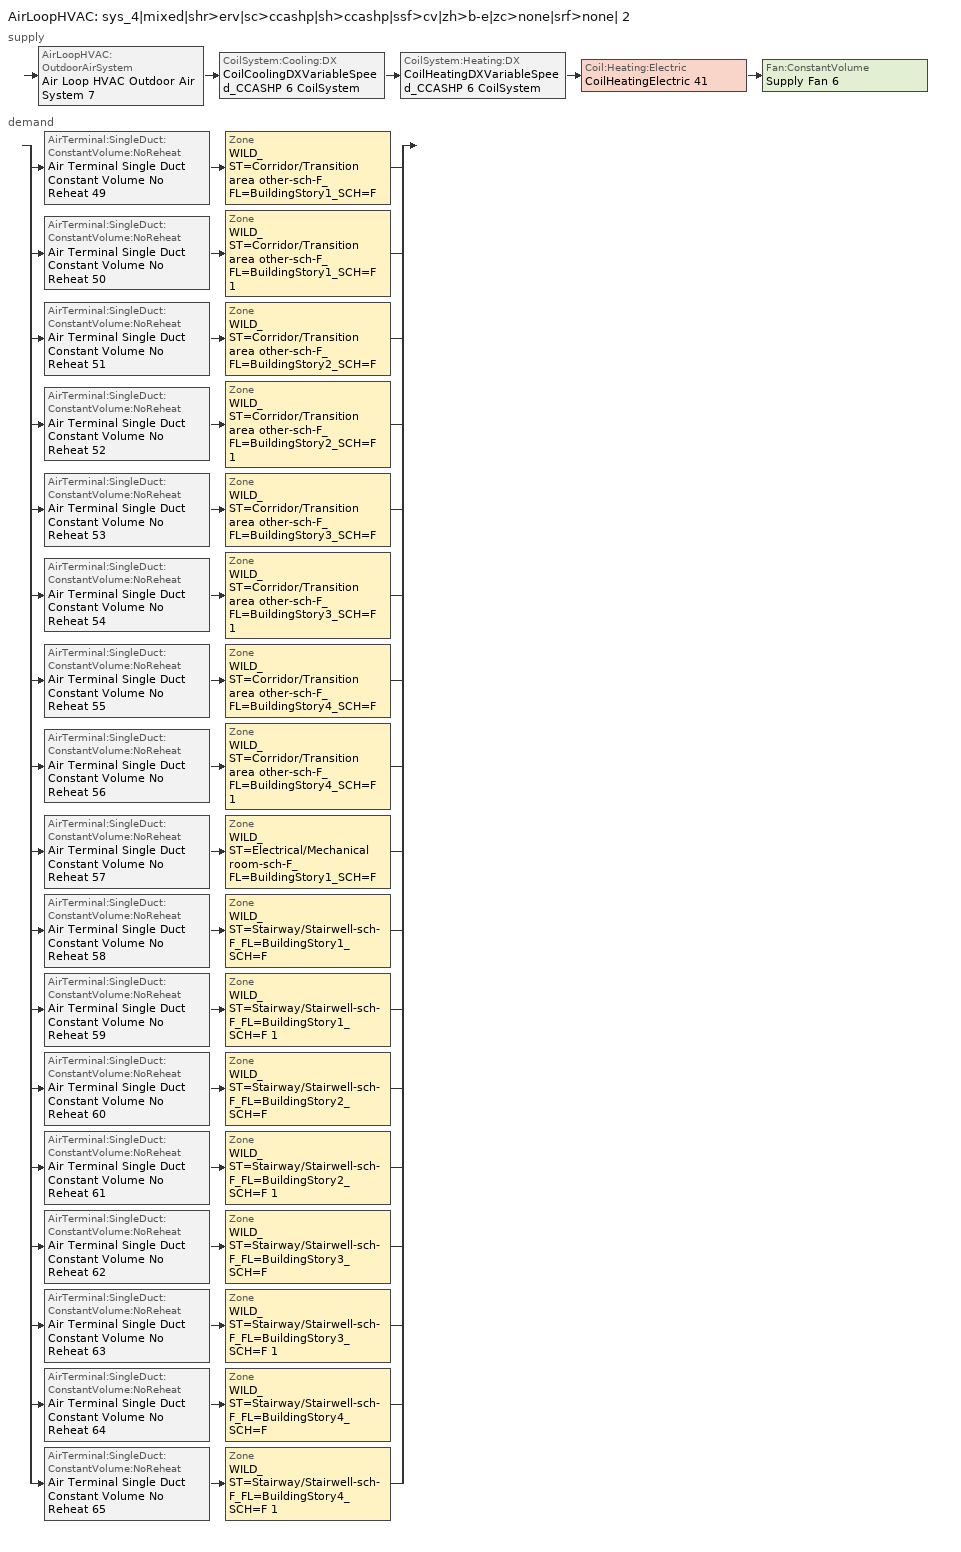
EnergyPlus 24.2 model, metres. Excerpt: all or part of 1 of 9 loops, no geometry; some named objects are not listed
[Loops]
AirLoopHVAC 'sys_4|mixed|shr>erv|sc>ccashp|sh>ccashp|ssf>cv|zh>b-e|zc>none|srf>none| 2'
 supply: AirLoopHVAC:OutdoorAirSystem 'Air Loop HVAC Outdoor Air System 7' > CoilSystem:Cooling:DX 'CoilCoolingDXVariableSpeed_CCASHP 6 CoilSystem' > CoilSystem:Heating:DX 'CoilHeatingDXVariableSpeed_CCASHP 6 CoilSystem' > Coil:Heating:Electric 'CoilHeatingElectric 41' > Fan:ConstantVolume 'Supply Fan 6'
 demand: split
  | AirTerminal:SingleDuct:ConstantVolume:NoReheat 'Air Terminal Single Duct Constant Volume No Reheat 49' > Zone 'WILD_ST=Corridor/Transition area other-sch-F_FL=BuildingStory1_SCH=F'
  | AirTerminal:SingleDuct:ConstantVolume:NoReheat 'Air Terminal Single Duct Constant Volume No Reheat 50' > Zone 'WILD_ST=Corridor/Transition area other-sch-F_FL=BuildingStory1_SCH=F 1'
  | AirTerminal:SingleDuct:ConstantVolume:NoReheat 'Air Terminal Single Duct Constant Volume No Reheat 51' > Zone 'WILD_ST=Corridor/Transition area other-sch-F_FL=BuildingStory2_SCH=F'
  | AirTerminal:SingleDuct:ConstantVolume:NoReheat 'Air Terminal Single Duct Constant Volume No Reheat 52' > Zone 'WILD_ST=Corridor/Transition area other-sch-F_FL=BuildingStory2_SCH=F 1'
  | AirTerminal:SingleDuct:ConstantVolume:NoReheat 'Air Terminal Single Duct Constant Volume No Reheat 53' > Zone 'WILD_ST=Corridor/Transition area other-sch-F_FL=BuildingStory3_SCH=F'
  | AirTerminal:SingleDuct:ConstantVolume:NoReheat 'Air Terminal Single Duct Constant Volume No Reheat 54' > Zone 'WILD_ST=Corridor/Transition area other-sch-F_FL=BuildingStory3_SCH=F 1'
  | AirTerminal:SingleDuct:ConstantVolume:NoReheat 'Air Terminal Single Duct Constant Volume No Reheat 55' > Zone 'WILD_ST=Corridor/Transition area other-sch-F_FL=BuildingStory4_SCH=F'
  | AirTerminal:SingleDuct:ConstantVolume:NoReheat 'Air Terminal Single Duct Constant Volume No Reheat 56' > Zone 'WILD_ST=Corridor/Transition area other-sch-F_FL=BuildingStory4_SCH=F 1'
  | AirTerminal:SingleDuct:ConstantVolume:NoReheat 'Air Terminal Single Duct Constant Volume No Reheat 57' > Zone 'WILD_ST=Electrical/Mechanical room-sch-F_FL=BuildingStory1_SCH=F'
  | AirTerminal:SingleDuct:ConstantVolume:NoReheat 'Air Terminal Single Duct Constant Volume No Reheat 58' > Zone 'WILD_ST=Stairway/Stairwell-sch-F_FL=BuildingStory1_SCH=F'
  | AirTerminal:SingleDuct:ConstantVolume:NoReheat 'Air Terminal Single Duct Constant Volume No Reheat 59' > Zone 'WILD_ST=Stairway/Stairwell-sch-F_FL=BuildingStory1_SCH=F 1'
  | AirTerminal:SingleDuct:ConstantVolume:NoReheat 'Air Terminal Single Duct Constant Volume No Reheat 60' > Zone 'WILD_ST=Stairway/Stairwell-sch-F_FL=BuildingStory2_SCH=F'
  | AirTerminal:SingleDuct:ConstantVolume:NoReheat 'Air Terminal Single Duct Constant Volume No Reheat 61' > Zone 'WILD_ST=Stairway/Stairwell-sch-F_FL=BuildingStory2_SCH=F 1'
  | AirTerminal:SingleDuct:ConstantVolume:NoReheat 'Air Terminal Single Duct Constant Volume No Reheat 62' > Zone 'WILD_ST=Stairway/Stairwell-sch-F_FL=BuildingStory3_SCH=F'
  | AirTerminal:SingleDuct:ConstantVolume:NoReheat 'Air Terminal Single Duct Constant Volume No Reheat 63' > Zone 'WILD_ST=Stairway/Stairwell-sch-F_FL=BuildingStory3_SCH=F 1'
  | AirTerminal:SingleDuct:ConstantVolume:NoReheat 'Air Terminal Single Duct Constant Volume No Reheat 64' > Zone 'WILD_ST=Stairway/Stairwell-sch-F_FL=BuildingStory4_SCH=F'
  | AirTerminal:SingleDuct:ConstantVolume:NoReheat 'Air Terminal Single Duct Constant Volume No Reheat 65' > Zone 'WILD_ST=Stairway/Stairwell-sch-F_FL=BuildingStory4_SCH=F 1'
[ZoneControl:Thermostat] Temperature Difference Between Cutout And Setpoint {deltaC}=0
Name | Zone or ZoneList | Control Type Schedule | Control 1
WILD_ST=Corridor/Transition area other-sch-F_FL=BuildingStory1_SCH=F Thermostat | WILD_ST=Corridor/Transition area other-sch-F_FL=BuildingStory1_SCH=F | WILD_ST=Corridor/Transition area other-sch-F_FL=BuildingStory1_SCH=F Thermostat Schedule | Space Function Corridor/Transition area other-sch-F Thermostat 17
WILD_ST=Corridor/Transition area other-sch-F_FL=BuildingStory1_SCH=F 1 Thermostat | WILD_ST=Corridor/Transition area other-sch-F_FL=BuildingStory1_SCH=F 1 | WILD_ST=Corridor/Transition area other-sch-F_FL=BuildingStory1_SCH=F 1 Thermostat Schedule | Space Function Corridor/Transition area other-sch-F Thermostat 19
WILD_ST=Corridor/Transition area other-sch-F_FL=BuildingStory2_SCH=F Thermostat | WILD_ST=Corridor/Transition area other-sch-F_FL=BuildingStory2_SCH=F | WILD_ST=Corridor/Transition area other-sch-F_FL=BuildingStory2_SCH=F Thermostat Schedule | Space Function Corridor/Transition area other-sch-F Thermostat 20
WILD_ST=Corridor/Transition area other-sch-F_FL=BuildingStory2_SCH=F 1 Thermostat | WILD_ST=Corridor/Transition area other-sch-F_FL=BuildingStory2_SCH=F 1 | WILD_ST=Corridor/Transition area other-sch-F_FL=BuildingStory2_SCH=F 1 Thermostat Schedule | Space Function Corridor/Transition area other-sch-F Thermostat 23
WILD_ST=Corridor/Transition area other-sch-F_FL=BuildingStory3_SCH=F Thermostat | WILD_ST=Corridor/Transition area other-sch-F_FL=BuildingStory3_SCH=F | WILD_ST=Corridor/Transition area other-sch-F_FL=BuildingStory3_SCH=F Thermostat Schedule | Space Function Corridor/Transition area other-sch-F Thermostat 21
WILD_ST=Corridor/Transition area other-sch-F_FL=BuildingStory3_SCH=F 1 Thermostat | WILD_ST=Corridor/Transition area other-sch-F_FL=BuildingStory3_SCH=F 1 | WILD_ST=Corridor/Transition area other-sch-F_FL=BuildingStory3_SCH=F 1 Thermostat Schedule | Space Function Corridor/Transition area other-sch-F Thermostat 22
WILD_ST=Corridor/Transition area other-sch-F_FL=BuildingStory4_SCH=F Thermostat | WILD_ST=Corridor/Transition area other-sch-F_FL=BuildingStory4_SCH=F | WILD_ST=Corridor/Transition area other-sch-F_FL=BuildingStory4_SCH=F Thermostat Schedule | Space Function Corridor/Transition area other-sch-F Thermostat 18
WILD_ST=Corridor/Transition area other-sch-F_FL=BuildingStory4_SCH=F 1 Thermostat | WILD_ST=Corridor/Transition area other-sch-F_FL=BuildingStory4_SCH=F 1 | WILD_ST=Corridor/Transition area other-sch-F_FL=BuildingStory4_SCH=F 1 Thermostat Schedule | Space Function Corridor/Transition area other-sch-F Thermostat 24
WILD_ST=Electrical/Mechanical room-sch-F_FL=BuildingStory1_SCH=F Thermostat | WILD_ST=Electrical/Mechanical room-sch-F_FL=BuildingStory1_SCH=F | WILD_ST=Electrical/Mechanical room-sch-F_FL=BuildingStory1_SCH=F Thermostat Schedule | Space Function Electrical/Mechanical room-sch-F Thermostat 3
WILD_ST=Stairway/Stairwell-sch-F_FL=BuildingStory1_SCH=F Thermostat | WILD_ST=Stairway/Stairwell-sch-F_FL=BuildingStory1_SCH=F | WILD_ST=Stairway/Stairwell-sch-F_FL=BuildingStory1_SCH=F Thermostat Schedule | Space Function Stairway/Stairwell-sch-F Thermostat 23
WILD_ST=Stairway/Stairwell-sch-F_FL=BuildingStory1_SCH=F 1 Thermostat | WILD_ST=Stairway/Stairwell-sch-F_FL=BuildingStory1_SCH=F 1 | WILD_ST=Stairway/Stairwell-sch-F_FL=BuildingStory1_SCH=F 1 Thermostat Schedule | Space Function Stairway/Stairwell-sch-F Thermostat 24
WILD_ST=Stairway/Stairwell-sch-F_FL=BuildingStory2_SCH=F Thermostat | WILD_ST=Stairway/Stairwell-sch-F_FL=BuildingStory2_SCH=F | WILD_ST=Stairway/Stairwell-sch-F_FL=BuildingStory2_SCH=F Thermostat Schedule | Space Function Stairway/Stairwell-sch-F Thermostat 19
WILD_ST=Stairway/Stairwell-sch-F_FL=BuildingStory2_SCH=F 1 Thermostat | WILD_ST=Stairway/Stairwell-sch-F_FL=BuildingStory2_SCH=F 1 | WILD_ST=Stairway/Stairwell-sch-F_FL=BuildingStory2_SCH=F 1 Thermostat Schedule | Space Function Stairway/Stairwell-sch-F Thermostat 22
WILD_ST=Stairway/Stairwell-sch-F_FL=BuildingStory3_SCH=F Thermostat | WILD_ST=Stairway/Stairwell-sch-F_FL=BuildingStory3_SCH=F | WILD_ST=Stairway/Stairwell-sch-F_FL=BuildingStory3_SCH=F Thermostat Schedule | Space Function Stairway/Stairwell-sch-F Thermostat 18
WILD_ST=Stairway/Stairwell-sch-F_FL=BuildingStory3_SCH=F 1 Thermostat | WILD_ST=Stairway/Stairwell-sch-F_FL=BuildingStory3_SCH=F 1 | WILD_ST=Stairway/Stairwell-sch-F_FL=BuildingStory3_SCH=F 1 Thermostat Schedule | Space Function Stairway/Stairwell-sch-F Thermostat 20
WILD_ST=Stairway/Stairwell-sch-F_FL=BuildingStory4_SCH=F Thermostat | WILD_ST=Stairway/Stairwell-sch-F_FL=BuildingStory4_SCH=F | WILD_ST=Stairway/Stairwell-sch-F_FL=BuildingStory4_SCH=F Thermostat Schedule | Space Function Stairway/Stairwell-sch-F Thermostat 17
WILD_ST=Stairway/Stairwell-sch-F_FL=BuildingStory4_SCH=F 1 Thermostat | WILD_ST=Stairway/Stairwell-sch-F_FL=BuildingStory4_SCH=F 1 | WILD_ST=Stairway/Stairwell-sch-F_FL=BuildingStory4_SCH=F 1 Thermostat Schedule | Space Function Stairway/Stairwell-sch-F Thermostat 21
[ThermostatSetpoint:DualSetpoint] Heating Setpoint Temperature Schedule=NECB-F-Thermostat Setpoint-Heating; Cooling Setpoint Temperature Schedule=NECB-F-Thermostat Setpoint-Cooling
Space Function Corridor/Transition area other-sch-F Thermostat 17; Space Function Corridor/Transition area other-sch-F Thermostat 19; Space Function Corridor/Transition area other-sch-F Thermostat 20; Space Function Corridor/Transition area other-sch-F Thermostat 23; Space Function Corridor/Transition area other-sch-F Thermostat 21; Space Function Corridor/Transition area other-sch-F Thermostat 22; Space Function Corridor/Transition area other-sch-F Thermostat 18; Space Function Corridor/Transition area other-sch-F Thermostat 24; Space Function Electrical/Mechanical room-sch-F Thermostat 3; Space Function Stairway/Stairwell-sch-F Thermostat 23; Space Function Stairway/Stairwell-sch-F Thermostat 24; Space Function Stairway/Stairwell-sch-F Thermostat 19; Space Function Stairway/Stairwell-sch-F Thermostat 22; Space Function Stairway/Stairwell-sch-F Thermostat 18; Space Function Stairway/Stairwell-sch-F Thermostat 20; Space Function Stairway/Stairwell-sch-F Thermostat 17; Space Function Stairway/Stairwell-sch-F Thermostat 21
[AirTerminal:SingleDuct:ConstantVolume:NoReheat] Availability Schedule=Always On Discrete; Maximum Air Flow Rate {m3/s}=AutoSize
Air Terminal Single Duct Constant Volume No Reheat 49; Air Terminal Single Duct Constant Volume No Reheat 50; Air Terminal Single Duct Constant Volume No Reheat 51; Air Terminal Single Duct Constant Volume No Reheat 52; Air Terminal Single Duct Constant Volume No Reheat 53; Air Terminal Single Duct Constant Volume No Reheat 54; Air Terminal Single Duct Constant Volume No Reheat 55; Air Terminal Single Duct Constant Volume No Reheat 56; Air Terminal Single Duct Constant Volume No Reheat 57; Air Terminal Single Duct Constant Volume No Reheat 58; Air Terminal Single Duct Constant Volume No Reheat 59; Air Terminal Single Duct Constant Volume No Reheat 60; Air Terminal Single Duct Constant Volume No Reheat 61; Air Terminal Single Duct Constant Volume No Reheat 62; Air Terminal Single Duct Constant Volume No Reheat 63; Air Terminal Single Duct Constant Volume No Reheat 64; Air Terminal Single Duct Constant Volume No Reheat 65
[ZoneHVAC:Baseboard:Convective:Electric] Availability Schedule=Always On Discrete; Heating Design Capacity {W}=Autosize; Efficiency=1
ZoneHVACBaseboardConvectiveElectric 48; ZoneHVACBaseboardConvectiveElectric 49; ZoneHVACBaseboardConvectiveElectric 50; ZoneHVACBaseboardConvectiveElectric 51; ZoneHVACBaseboardConvectiveElectric 52; ZoneHVACBaseboardConvectiveElectric 53; ZoneHVACBaseboardConvectiveElectric 54; ZoneHVACBaseboardConvectiveElectric 55; ZoneHVACBaseboardConvectiveElectric 56; ZoneHVACBaseboardConvectiveElectric 57; ZoneHVACBaseboardConvectiveElectric 58; ZoneHVACBaseboardConvectiveElectric 59; ZoneHVACBaseboardConvectiveElectric 60; ZoneHVACBaseboardConvectiveElectric 61; ZoneHVACBaseboardConvectiveElectric 62; ZoneHVACBaseboardConvectiveElectric 63; ZoneHVACBaseboardConvectiveElectric 64
[Zone equipment]
WILD_ST=Corridor/Transition area other-sch-F_FL=BuildingStory1_SCH=F: Air Terminal Single Duct Constant Volume No Reheat 49, ZoneHVACBaseboardConvectiveElectric 48
WILD_ST=Corridor/Transition area other-sch-F_FL=BuildingStory1_SCH=F 1: Air Terminal Single Duct Constant Volume No Reheat 50, ZoneHVACBaseboardConvectiveElectric 49
WILD_ST=Corridor/Transition area other-sch-F_FL=BuildingStory2_SCH=F: Air Terminal Single Duct Constant Volume No Reheat 51, ZoneHVACBaseboardConvectiveElectric 50
WILD_ST=Corridor/Transition area other-sch-F_FL=BuildingStory2_SCH=F 1: Air Terminal Single Duct Constant Volume No Reheat 52, ZoneHVACBaseboardConvectiveElectric 51
WILD_ST=Corridor/Transition area other-sch-F_FL=BuildingStory3_SCH=F: Air Terminal Single Duct Constant Volume No Reheat 53, ZoneHVACBaseboardConvectiveElectric 52
WILD_ST=Corridor/Transition area other-sch-F_FL=BuildingStory3_SCH=F 1: Air Terminal Single Duct Constant Volume No Reheat 54, ZoneHVACBaseboardConvectiveElectric 53
WILD_ST=Corridor/Transition area other-sch-F_FL=BuildingStory4_SCH=F: Air Terminal Single Duct Constant Volume No Reheat 55, ZoneHVACBaseboardConvectiveElectric 54
WILD_ST=Corridor/Transition area other-sch-F_FL=BuildingStory4_SCH=F 1: Air Terminal Single Duct Constant Volume No Reheat 56, ZoneHVACBaseboardConvectiveElectric 55
WILD_ST=Electrical/Mechanical room-sch-F_FL=BuildingStory1_SCH=F: Air Terminal Single Duct Constant Volume No Reheat 57, ZoneHVACBaseboardConvectiveElectric 56
WILD_ST=Stairway/Stairwell-sch-F_FL=BuildingStory1_SCH=F: Air Terminal Single Duct Constant Volume No Reheat 58, ZoneHVACBaseboardConvectiveElectric 57
WILD_ST=Stairway/Stairwell-sch-F_FL=BuildingStory1_SCH=F 1: Air Terminal Single Duct Constant Volume No Reheat 59, ZoneHVACBaseboardConvectiveElectric 58
WILD_ST=Stairway/Stairwell-sch-F_FL=BuildingStory2_SCH=F: Air Terminal Single Duct Constant Volume No Reheat 60, ZoneHVACBaseboardConvectiveElectric 59
WILD_ST=Stairway/Stairwell-sch-F_FL=BuildingStory2_SCH=F 1: Air Terminal Single Duct Constant Volume No Reheat 61, ZoneHVACBaseboardConvectiveElectric 60
WILD_ST=Stairway/Stairwell-sch-F_FL=BuildingStory3_SCH=F: Air Terminal Single Duct Constant Volume No Reheat 62, ZoneHVACBaseboardConvectiveElectric 61
WILD_ST=Stairway/Stairwell-sch-F_FL=BuildingStory3_SCH=F 1: Air Terminal Single Duct Constant Volume No Reheat 63, ZoneHVACBaseboardConvectiveElectric 62
WILD_ST=Stairway/Stairwell-sch-F_FL=BuildingStory4_SCH=F: Air Terminal Single Duct Constant Volume No Reheat 64, ZoneHVACBaseboardConvectiveElectric 63
WILD_ST=Stairway/Stairwell-sch-F_FL=BuildingStory4_SCH=F 1: Air Terminal Single Duct Constant Volume No Reheat 65, ZoneHVACBaseboardConvectiveElectric 64
[Sizing:Zone] Zone Cooling Design Supply Air Temperature Input Method=TemperatureDifference; Zone Cooling Design Supply Air Temperature {C}=13; Zone Cooling Design Supply Air Temperature Difference {deltaC}=11; Zone Heating Design Supply Air Temperature Input Method=TemperatureDifference; Zone Heating Design Supply Air Temperature {C}=43; Zone Heating Design Supply Air Temperature Difference {deltaC}=21; Zone Cooling Design Supply Air Humidity Ratio {kgWater/kgDryAir}=0.0085; Zone Heating Design Supply Air Humidity Ratio {kgWater/kgDryAir}=0.008; Zone Heating Sizing Factor=1.3; Zone Cooling Sizing Factor=1.1; Cooling Design Air Flow Method=DesignDay; Cooling Design Air Flow Rate {m3/s}=0; Cooling Minimum Air Flow per Zone Floor Area {m3/s-m2}=0.000762; Cooling Minimum Air Flow {m3/s}=0; Cooling Minimum Air Flow Fraction=0; Heating Design Air Flow Method=DesignDay; Heating Design Air Flow Rate {m3/s}=0; Heating Maximum Air Flow per Zone Floor Area {m3/s-m2}=0.002032; Heating Maximum Air Flow {m3/s}=0.141576; Heating Maximum Air Flow Fraction=0.3; Account for Dedicated Outdoor Air System=No; Zone Load Sizing Method=Sensible Load Only No Latent Load; Zone Latent Cooling Design Supply Air Humidity Ratio Input Method=HumidityRatioDifference; Zone Cooling Design Supply Air Humidity Ratio Difference {kgWater/kgDryAir}=0.005; Zone Latent Heating Design Supply Air Humidity Ratio Input Method=HumidityRatioDifference; Zone Humidification Design Supply Air Humidity Ratio Difference {kgWater/kgDryAir}=0.005; Type of Space Sum to Use=Coincident
Name | Design Specification Outdoor Air Object
WILD_ST=Corridor/Transition area other-sch-F_FL=BuildingStory1_SCH=F | WILD_ST=Corridor/Transition area other-sch-F_FL=BuildingStory1_SCH=F DSOA Space List
WILD_ST=Corridor/Transition area other-sch-F_FL=BuildingStory1_SCH=F 1 | WILD_ST=Corridor/Transition area other-sch-F_FL=BuildingStory1_SCH=F 1 DSOA Space List
WILD_ST=Corridor/Transition area other-sch-F_FL=BuildingStory2_SCH=F | WILD_ST=Corridor/Transition area other-sch-F_FL=BuildingStory2_SCH=F DSOA Space List
WILD_ST=Corridor/Transition area other-sch-F_FL=BuildingStory2_SCH=F 1 | WILD_ST=Corridor/Transition area other-sch-F_FL=BuildingStory2_SCH=F 1 DSOA Space List
WILD_ST=Corridor/Transition area other-sch-F_FL=BuildingStory3_SCH=F | WILD_ST=Corridor/Transition area other-sch-F_FL=BuildingStory3_SCH=F DSOA Space List
WILD_ST=Corridor/Transition area other-sch-F_FL=BuildingStory3_SCH=F 1 | WILD_ST=Corridor/Transition area other-sch-F_FL=BuildingStory3_SCH=F 1 DSOA Space List
WILD_ST=Corridor/Transition area other-sch-F_FL=BuildingStory4_SCH=F | WILD_ST=Corridor/Transition area other-sch-F_FL=BuildingStory4_SCH=F DSOA Space List
WILD_ST=Corridor/Transition area other-sch-F_FL=BuildingStory4_SCH=F 1 | WILD_ST=Corridor/Transition area other-sch-F_FL=BuildingStory4_SCH=F 1 DSOA Space List
WILD_ST=Electrical/Mechanical room-sch-F_FL=BuildingStory1_SCH=F | WILD_ST=Electrical/Mechanical room-sch-F_FL=BuildingStory1_SCH=F DSOA Space List
WILD_ST=Stairway/Stairwell-sch-F_FL=BuildingStory1_SCH=F | WILD_ST=Stairway/Stairwell-sch-F_FL=BuildingStory1_SCH=F DSOA Space List
WILD_ST=Stairway/Stairwell-sch-F_FL=BuildingStory1_SCH=F 1 | WILD_ST=Stairway/Stairwell-sch-F_FL=BuildingStory1_SCH=F 1 DSOA Space List
WILD_ST=Stairway/Stairwell-sch-F_FL=BuildingStory2_SCH=F | WILD_ST=Stairway/Stairwell-sch-F_FL=BuildingStory2_SCH=F DSOA Space List
WILD_ST=Stairway/Stairwell-sch-F_FL=BuildingStory2_SCH=F 1 | WILD_ST=Stairway/Stairwell-sch-F_FL=BuildingStory2_SCH=F 1 DSOA Space List
WILD_ST=Stairway/Stairwell-sch-F_FL=BuildingStory3_SCH=F | WILD_ST=Stairway/Stairwell-sch-F_FL=BuildingStory3_SCH=F DSOA Space List
WILD_ST=Stairway/Stairwell-sch-F_FL=BuildingStory3_SCH=F 1 | WILD_ST=Stairway/Stairwell-sch-F_FL=BuildingStory3_SCH=F 1 DSOA Space List
WILD_ST=Stairway/Stairwell-sch-F_FL=BuildingStory4_SCH=F | WILD_ST=Stairway/Stairwell-sch-F_FL=BuildingStory4_SCH=F DSOA Space List
WILD_ST=Stairway/Stairwell-sch-F_FL=BuildingStory4_SCH=F 1 | WILD_ST=Stairway/Stairwell-sch-F_FL=BuildingStory4_SCH=F 1 DSOA Space List
[Controller:MechanicalVentilation]
Controller Mechanical Ventilation 7: Availability Schedule=sys_4|mixed|shr>none|sc>ccashp|sh>ccashp|ssf>cv|zh>b-e|zc>none|srf>none| 2 Occ Sch; Demand Controlled Ventilation=No; System Outdoor Air Method=ZoneSum; Zone or ZoneList Name 1=WILD_ST=Corridor/Transition area other-sch-F_FL=BuildingStory1_SCH=F; Design Specification Outdoor Air Object Name 1=Space Function Corridor/Transition area other-sch-F Ventilation; Zone or ZoneList Name 2=WILD_ST=Corridor/Transition area other-sch-F_FL=BuildingStory1_SCH=F 1; Design Specification Outdoor Air Object Name 2=Space Function Corridor/Transition area other-sch-F Ventilation; Zone or ZoneList Name 3=WILD_ST=Corridor/Transition area other-sch-F_FL=BuildingStory2_SCH=F; Design Specification Outdoor Air Object Name 3=Space Function Corridor/Transition area other-sch-F Ventilation; Zone or ZoneList Name 4=WILD_ST=Corridor/Transition area other-sch-F_FL=BuildingStory2_SCH=F 1; Design Specification Outdoor Air Object Name 4=Space Function Corridor/Transition area other-sch-F Ventilation; Zone or ZoneList Name 5=WILD_ST=Corridor/Transition area other-sch-F_FL=BuildingStory3_SCH=F; Design Specification Outdoor Air Object Name 5=Space Function Corridor/Transition area other-sch-F Ventilation; Zone or ZoneList Name 6=WILD_ST=Corridor/Transition area other-sch-F_FL=BuildingStory3_SCH=F 1; Design Specification Outdoor Air Object Name 6=Space Function Corridor/Transition area other-sch-F Ventilation; Zone or ZoneList Name 7=WILD_ST=Corridor/Transition area other-sch-F_FL=BuildingStory4_SCH=F; Design Specification Outdoor Air Object Name 7=Space Function Corridor/Transition area other-sch-F Ventilation; Zone or ZoneList Name 8=WILD_ST=Corridor/Transition area other-sch-F_FL=BuildingStory4_SCH=F 1; Design Specification Outdoor Air Object Name 8=Space Function Corridor/Transition area other-sch-F Ventilation; Zone or ZoneList Name 9=WILD_ST=Electrical/Mechanical room-sch-F_FL=BuildingStory1_SCH=F; Design Specification Outdoor Air Object Name 9=Space Function Electrical/Mechanical room-sch-F Ventilation; Zone or ZoneList Name 10=WILD_ST=Stairway/Stairwell-sch-F_FL=BuildingStory1_SCH=F; Design Specification Outdoor Air Object Name 10=Space Function Stairway/Stairwell-sch-F Ventilation; Zone or ZoneList Name 11=WILD_ST=Stairway/Stairwell-sch-F_FL=BuildingStory1_SCH=F 1; Design Specification Outdoor Air Object Name 11=Space Function Stairway/Stairwell-sch-F Ventilation; Zone or ZoneList Name 12=WILD_ST=Stairway/Stairwell-sch-F_FL=BuildingStory2_SCH=F; Design Specification Outdoor Air Object Name 12=Space Function Stairway/Stairwell-sch-F Ventilation; Zone or ZoneList Name 13=WILD_ST=Stairway/Stairwell-sch-F_FL=BuildingStory2_SCH=F 1; Design Specification Outdoor Air Object Name 13=Space Function Stairway/Stairwell-sch-F Ventilation; Zone or ZoneList Name 14=WILD_ST=Stairway/Stairwell-sch-F_FL=BuildingStory3_SCH=F; Design Specification Outdoor Air Object Name 14=Space Function Stairway/Stairwell-sch-F Ventilation; Zone or ZoneList Name 15=WILD_ST=Stairway/Stairwell-sch-F_FL=BuildingStory3_SCH=F 1; Design Specification Outdoor Air Object Name 15=Space Function Stairway/Stairwell-sch-F Ventilation; Zone or ZoneList Name 16=WILD_ST=Stairway/Stairwell-sch-F_FL=BuildingStory4_SCH=F; Design Specification Outdoor Air Object Name 16=Space Function Stairway/Stairwell-sch-F Ventilation; Zone or ZoneList Name 17=WILD_ST=Stairway/Stairwell-sch-F_FL=BuildingStory4_SCH=F 1; Design Specification Outdoor Air Object Name 17=Space Function Stairway/Stairwell-sch-F Ventilation
[DesignSpecification:OutdoorAir] Outdoor Air Method=Sum; Outdoor Air Flow per Person {m3/s-person}=0; Outdoor Air Flow per Zone Floor Area {m3/s-m2}=0.0003048; Outdoor Air Flow per Zone {m3/s}=0; Outdoor Air Flow Air Changes per Hour {1/hr}=0
Space Function Corridor/Transition area other-sch-F Ventilation; Space Function Electrical/Mechanical room-sch-F Ventilation; Space Function Stairway/Stairwell-sch-F Ventilation
[DesignSpecification:OutdoorAir:SpaceList]
Name | Space Name 1 | Space Design Specification Outdoor Air Object Name 1
WILD_ST=Corridor/Transition area other-sch-F_FL=BuildingStory1_SCH=F DSOA Space List | ElevatorCoreFlr1 | Space Function Corridor/Transition area other-sch-F Ventilation
WILD_ST=Corridor/Transition area other-sch-F_FL=BuildingStory1_SCH=F 1 DSOA Space List | CorridorFlr1 | Space Function Corridor/Transition area other-sch-F Ventilation
WILD_ST=Corridor/Transition area other-sch-F_FL=BuildingStory2_SCH=F DSOA Space List | CorridorFlr2 | Space Function Corridor/Transition area other-sch-F Ventilation
WILD_ST=Corridor/Transition area other-sch-F_FL=BuildingStory2_SCH=F 1 DSOA Space List | ElevatorCoreFlr2 | Space Function Corridor/Transition area other-sch-F Ventilation
WILD_ST=Corridor/Transition area other-sch-F_FL=BuildingStory3_SCH=F DSOA Space List | ElevatorCoreFlr3 | Space Function Corridor/Transition area other-sch-F Ventilation
WILD_ST=Corridor/Transition area other-sch-F_FL=BuildingStory3_SCH=F 1 DSOA Space List | CorridorFlr3 | Space Function Corridor/Transition area other-sch-F Ventilation
WILD_ST=Corridor/Transition area other-sch-F_FL=BuildingStory4_SCH=F DSOA Space List | CorridorFlr4 | Space Function Corridor/Transition area other-sch-F Ventilation
WILD_ST=Corridor/Transition area other-sch-F_FL=BuildingStory4_SCH=F 1 DSOA Space List | ElevatorCoreFlr4 | Space Function Corridor/Transition area other-sch-F Ventilation
WILD_ST=Electrical/Mechanical room-sch-F_FL=BuildingStory1_SCH=F DSOA Space List | MechanicalRoomFlr1 | Space Function Electrical/Mechanical room-sch-F Ventilation
WILD_ST=Stairway/Stairwell-sch-F_FL=BuildingStory1_SCH=F DSOA Space List | FrontStairsFlr1 | Space Function Stairway/Stairwell-sch-F Ventilation
WILD_ST=Stairway/Stairwell-sch-F_FL=BuildingStory1_SCH=F 1 DSOA Space List | RearStairsFlr1 | Space Function Stairway/Stairwell-sch-F Ventilation
WILD_ST=Stairway/Stairwell-sch-F_FL=BuildingStory2_SCH=F DSOA Space List | RearStairsFlr2 | Space Function Stairway/Stairwell-sch-F Ventilation
WILD_ST=Stairway/Stairwell-sch-F_FL=BuildingStory2_SCH=F 1 DSOA Space List | FrontStairsFlr2 | Space Function Stairway/Stairwell-sch-F Ventilation
WILD_ST=Stairway/Stairwell-sch-F_FL=BuildingStory3_SCH=F DSOA Space List | RearStairsFlr3 | Space Function Stairway/Stairwell-sch-F Ventilation
WILD_ST=Stairway/Stairwell-sch-F_FL=BuildingStory3_SCH=F 1 DSOA Space List | FrontStairsFlr3 | Space Function Stairway/Stairwell-sch-F Ventilation
WILD_ST=Stairway/Stairwell-sch-F_FL=BuildingStory4_SCH=F DSOA Space List | FrontStairsFlr4 | Space Function Stairway/Stairwell-sch-F Ventilation
WILD_ST=Stairway/Stairwell-sch-F_FL=BuildingStory4_SCH=F 1 DSOA Space List | RearStairsFlr4 | Space Function Stairway/Stairwell-sch-F Ventilation
[Coil:Heating:Electric]
CoilHeatingElectric 41: Availability Schedule=Always On Discrete; Efficiency=1; Nominal Capacity {W}=Autosize
[AirLoopHVAC]
sys_4|mixed|shr>erv|sc>ccashp|sh>ccashp|ssf>cv|zh>b-e|zc>none|srf>none| 2: Design Supply Air Flow Rate {m3/s}=AutoSize; Design Return Air Flow Fraction of Supply Air Flow=1
[Sizing:System]
sys_4|mixed|shr>erv|sc>ccashp|sh>ccashp|ssf>cv|zh>b-e|zc>none|srf>none| 2: Type of Load to Size On=Sensible; Design Outdoor Air Flow Rate {m3/s}=Autosize; Central Heating Maximum System Air Flow Ratio=1; Preheat Design Temperature {C}=7; Preheat Design Humidity Ratio {kgWater/kgDryAir}=0.008; Precool Design Temperature {C}=13; Precool Design Humidity Ratio {kgWater/kgDryAir}=0.008; Central Cooling Design Supply Air Temperature {C}=13; Central Heating Design Supply Air Temperature {C}=43; Type of Zone Sum to Use=NonCoincident; 100% Outdoor Air in Cooling=No; 100% Outdoor Air in Heating=No; Central Cooling Design Supply Air Humidity Ratio {kgWater/kgDryAir}=0.0085; Central Heating Design Supply Air Humidity Ratio {kgWater/kgDryAir}=0.008; Cooling Supply Air Flow Rate Method=DesignDay; Cooling Supply Air Flow Rate {m3/s}=0; Cooling Supply Air Flow Rate Per Floor Area {m3/s-m2}=0.00996765; Cooling Fraction of Autosized Cooling Supply Air Flow Rate=1; Cooling Supply Air Flow Rate Per Unit Cooling Capacity {m3/s-W}=3.94755e-05; Heating Supply Air Flow Rate Method=DesignDay; Heating Supply Air Flow Rate {m3/s}=0; Heating Supply Air Flow Rate Per Floor Area {m3/s-m2}=0.00996765; Heating Fraction of Autosized Heating Supply Air Flow Rate=1; Heating Fraction of Autosized Cooling Supply Air Flow Rate=1; Heating Supply Air Flow Rate Per Unit Heating Capacity {m3/s-W}=3.15882e-05; System Outdoor Air Method=ZoneSum; Zone Maximum Outdoor Air Fraction=1; Cooling Design Capacity Method=CoolingDesignCapacity; Cooling Design Capacity {W}=Autosize; Cooling Design Capacity Per Floor Area {W/m2}=234.7; Fraction of Autosized Cooling Design Capacity=1; Heating Design Capacity Method=HeatingDesignCapacity; Heating Design Capacity {W}=Autosize; Heating Design Capacity Per Floor Area {W/m2}=157; Fraction of Autosized Heating Design Capacity=1; Central Cooling Capacity Control Method=OnOff; Occupant Diversity=Autosize
[Controller:OutdoorAir]
Controller Outdoor Air 7: Minimum Outdoor Air Flow Rate {m3/s}=Autosize; Maximum Outdoor Air Flow Rate {m3/s}=Autosize; Economizer Control Type=DifferentialEnthalpy; Economizer Control Action Type=ModulateFlow; Lockout Type=NoLockout; Minimum Limit Type=FixedMinimum; Minimum Outdoor Air Schedule=sys_4|mixed|shr>none|sc>ccashp|sh>ccashp|ssf>cv|zh>b-e|zc>none|srf>none| 2 Occ Sch; Mechanical Ventilation Controller=Controller Mechanical Ventilation 7; High Humidity Control=No; High Humidity Outdoor Air Flow Ratio=1; Control High Indoor Humidity Based on Outdoor Humidity Ratio=Yes; Heat Recovery Bypass Control Type=BypassWhenOAFlowGreaterThanMinimum; Economizer Operation Staging=InterlockedWithMechanicalCooling
[HeatExchanger:AirToAir:SensibleAndLatent]
sys_4|mixed|shr>none|sc>ccashp|sh>ccashp|ssf>cv|zh>b-e|zc>none|srf>none| 2 ERV: Availability Schedule=Always On Discrete; Nominal Supply Air Flow Rate {m3/s}=Autosize; Sensible Effectiveness at 100% Heating Air Flow=0.5; Latent Effectiveness at 100% Heating Air Flow=0.5; Sensible Effectiveness at 100% Cooling Air Flow=0.5; Latent Effectiveness at 100% Cooling Air Flow=0.5; Nominal Electric Power {W}=220.611; Supply Air Outlet Temperature Control=Yes; Heat Exchanger Type=Rotary; Frost Control Type=ExhaustOnly; Threshold Temperature {C}=-23.3; Initial Defrost Time Fraction=0.167; Rate of Defrost Time Fraction Increase {1/K}=1.44; Economizer Lockout=Yes; Sensible Effectiveness of Heating Air Flow Curve=sys_4|mixed|shr>none|sc>ccashp|sh>ccashp|ssf>cv|zh>b-e|zc>none|srf>none| 2 ERV_SensHeatEff 1; Latent Effectiveness of Heating Air Flow Curve=sys_4|mixed|shr>none|sc>ccashp|sh>ccashp|ssf>cv|zh>b-e|zc>none|srf>none| 2 ERV_LatHeatEff 1; Sensible Effectiveness of Cooling Air Flow Curve=sys_4|mixed|shr>none|sc>ccashp|sh>ccashp|ssf>cv|zh>b-e|zc>none|srf>none| 2 ERV_SensCoolEff 1; Latent Effectiveness of Cooling Air Flow Curve=sys_4|mixed|shr>none|sc>ccashp|sh>ccashp|ssf>cv|zh>b-e|zc>none|srf>none| 2 ERV_LatCoolEff 1
[SetpointManager:OutdoorAirPretreat]
Setpoint Manager Outdoor Air Pretreat 7: Control Variable=Temperature; Minimum Setpoint Temperature {C}=-99; Maximum Setpoint Temperature {C}=99; Minimum Setpoint Humidity Ratio {kgWater/kgDryAir}=1e-05; Maximum Setpoint Humidity Ratio {kgWater/kgDryAir}=1; Setpoint Node or NodeList=sys_4|mixed|shr>none|sc>ccashp|sh>ccashp|ssf>cv|zh>b-e|zc>none|srf>none| 2 ERV Primary Outlet Air Node
[SetpointManager:MixedAir] Control Variable=Temperature
Name | Setpoint Node or NodeList
sys_4|mixed|shr>erv|sc>ccashp|sh>ccashp|ssf>cv|zh>b-e|zc>none|srf>none| 2 Mixed Air Node OS Default SPM | sys_4|mixed|shr>erv|sc>ccashp|sh>ccashp|ssf>cv|zh>b-e|zc>none|srf>none| 2 Mixed Air Node
CoilCoolingDXVariableSpeed_CCASHP 6 Outlet Air Node OS Default SPM | CoilCoolingDXVariableSpeed_CCASHP 6 Outlet Air Node
CoilHeatingDXVariableSpeed_CCASHP 6 Outlet Air Node OS Default SPM | CoilHeatingDXVariableSpeed_CCASHP 6 Outlet Air Node
CoilHeatingElectric 41 Outlet Air Node OS Default SPM | CoilHeatingElectric 41 Outlet Air Node
[CoilSystem:Cooling:DX]
CoilCoolingDXVariableSpeed_CCASHP 6 CoilSystem: Cooling Coil=CoilCoolingDXVariableSpeed_CCASHP 6
[Coil:Cooling:DX:VariableSpeed]
CoilCoolingDXVariableSpeed_CCASHP 6: Number of Speeds=1; Nominal Speed Level=1; Gross Rated Total Cooling Capacity At Selected Nominal Speed Level {W}=70692.6; Rated Air Flow Rate At Selected Nominal Speed Level {m3/s}=AutoSize; Nominal Time for Condensate to Begin Leaving the Coil {s}=0; Initial Moisture Evaporation Rate Divided by Steady-State AC Latent Capacity=0; Maximum Cycling Rate {cycles/hr}=2.5; Latent Capacity Time Constant {s}=60; Fan Delay Time {s}=60; Energy Part Load Fraction Curve=Mitsubishi Hyper Heating VRF Outdoor Unit CPLFFPLR curve; Condenser Type=AirCooled; Evaporative Condenser Pump Rated Power Consumption {W}=0; Crankcase Heater Capacity {W}=1e-06; Maximum Outdoor Dry-Bulb Temperature for Crankcase Heater Operation {C}=10; Minimum Outdoor Dry-Bulb Temperature for Compressor Operation {C}=-25; Basin Heater Capacity {W/K}=0; Basin Heater Setpoint Temperature {C}=2; Speed Reference Unit Gross Rated Total Cooling Capacity 1 {W}=8914.19; Speed Reference Unit Gross Rated Sensible Heat Ratio 1=0.79; Speed Reference Unit Gross Rated Cooling COP 1 {W/W}=3.76; Speed Reference Unit Rated Air Flow Rate 1 {m3/s}=0.944; Speed Rated Evaporator Fan Power Per Volume Flow Rate 2017 1 {W/(m3/s)}=773.3; Speed Rated Evaporator Fan Power Per Volume Flow Rate 2023 1 {W/(m3/s)}=934.4; Speed Total Cooling Capacity Function of Temperature Curve Name 1=Mitsubishi Hyper Heating VRF Outdoor Unit CCAPFT curve; Speed Total Cooling Capacity Function of Air Flow Fraction Curve Name 1=Mitsubishi Hyper Heating VRF Outdoor Unit CCAPFFF curve; Speed Energy Input Ratio Function of Temperature Curve Name 1=Mitsubishi Hyper Heating VRF Outdoor Unit CEIRFT curve; Speed Energy Input Ratio Function of Air Flow Fraction Curve Name 1=Mitsubishi Hyper Heating VRF Outdoor Unit CEIRFFF curve
[CoilSystem:Heating:DX]
CoilHeatingDXVariableSpeed_CCASHP 6 CoilSystem: Heating Coil=CoilHeatingDXVariableSpeed_CCASHP 6
[Coil:Heating:DX:VariableSpeed]
CoilHeatingDXVariableSpeed_CCASHP 6: Number of Speeds=1; Nominal Speed Level=1; Rated Heating Capacity At Selected Nominal Speed Level {W}=70692.6; Rated Air Flow Rate At Selected Nominal Speed Level {m3/s}=AutoSize; Energy Part Load Fraction Curve=Mitsubishi Hyper Heating VRF Outdoor Unit HPLFFPLR curve; Defrost Energy Input Ratio Function of Temperature Curve=Mitsubishi Hyper Heating VRF Outdoor Unit Defrost HEIRFT curve; Minimum Outdoor Dry-Bulb Temperature for Compressor Operation {C}=-25; Maximum Outdoor Dry-Bulb Temperature for Defrost Operation {C}=5; Crankcase Heater Capacity {W}=1e-06; Maximum Outdoor Dry-Bulb Temperature for Crankcase Heater Operation {C}=10; Defrost Strategy=ReverseCycle; Defrost Control=OnDemand; Defrost Time Period Fraction=0.166667; Resistive Defrost Heater Capacity {W}=AutoSize; Speed Reference Unit Gross Rated Heating Capacity 1 {W}=9124.85; Speed Reference Unit Gross Rated Heating COP 1 {W/W}=4.25907; Speed Reference Unit Rated Air Flow Rate 1 {m3/s}=0.653; Speed Rated Supply Air Fan Power Per Volume Flow Rate 2017 1 {W/(m3/s)}=773.3; Speed Rated Supply Air Fan Power Per Volume Flow Rate 2023 1 {W/(m3/s)}=934.4; Speed Heating Capacity Function of Temperature Curve Name 1=Mitsubishi Hyper Heating VRF Outdoor Unit HCAPFT curve; Speed Total  Heating Capacity Function of Air Flow Fraction Curve Name 1=Mitsubishi Hyper Heating VRF Outdoor Unit HCAPFFF curve; Speed Energy Input Ratio Function of Temperature Curve Name 1=Mitsubishi Hyper Heating VRF Outdoor Unit HEIRFT curve; Speed Energy Input Ratio Function of Air Flow Fraction Curve Name 1=Mitsubishi Hyper Heating VRF Outdoor Unit HEIRFFF curve
[Fan:ConstantVolume]
Supply Fan 6: Availability Schedule=sys_4|mixed|shr>none|sc>ccashp|sh>ccashp|ssf>cv|zh>b-e|zc>none|srf>none| 2 Occ Sch; Fan Total Efficiency=0.39975; Pressure Rise {Pa}=640; Maximum Flow Rate {m3/s}=AutoSize; Motor Efficiency=0.615; Motor In Airstream Fraction=1
[SetpointManager:SingleZone:Reheat]
Setpoint Manager Single Zone Reheat 6: Control Variable=Temperature; Minimum Supply Air Temperature {C}=13; Maximum Supply Air Temperature {C}=43; Control Zone=WILD_ST=Stairway/Stairwell-sch-F_FL=BuildingStory4_SCH=F; Setpoint Node or NodeList=sys_4|mixed|shr>erv|sc>ccashp|sh>ccashp|ssf>cv|zh>b-e|zc>none|srf>none| 2 Supply Outlet Node
[Schedule:Day:Interval]
NECB-F-Thermostat Setpoint-Heating Sun|Hol Day; NECB-F-Thermostat Setpoint-Heating Default|Wkdy Day; NECB-F-Thermostat Setpoint-Heating Sat Day; NECB-F-Thermostat Setpoint-Heating Default: No, 01:00, 22, 07:00, 18, 08:00, 20, 24:00, 22
NECB-F-Thermostat Setpoint-Cooling Sun|Hol Day; NECB-F-Thermostat Setpoint-Cooling Default|Wkdy Day; NECB-F-Thermostat Setpoint-Cooling Sat Day; NECB-F-Thermostat Setpoint-Cooling Default: No, 24:00, 24
Schedule Day 22; sys_4|mixed|shr>none|sc>ccashp|sh>ccashp|ssf>cv|zh>b-e|zc>none|srf>none| 2 Occ Sch Default; Schedule Day 21: No, 10:00, 1, 16:00, 0, 24:00, 1
sys_4|mixed|shr>none|sc>ccashp|sh>ccashp|ssf>cv|zh>b-e|zc>none|srf>none| 2 Occ Sch Summer Design Day; sys_4|mixed|shr>none|sc>ccashp|sh>ccashp|ssf>cv|zh>b-e|zc>none|srf>none| 2 Occ Sch Winter Design Day: No, 24:00, 1
[Schedule:Week:Daily]
NECB-F-Thermostat Setpoint-Heating Week Rule - Jan1-Dec31: NECB-F-Thermostat Setpoint-Heating Sun|Hol Day, NECB-F-Thermostat Setpoint-Heating Default|Wkdy Day, NECB-F-Thermostat Setpoint-Heating Default|Wkdy Day, NECB-F-Thermostat Setpoint-Heating Default|Wkdy Day, NECB-F-Thermostat Setpoint-Heating Default|Wkdy Day, NECB-F-Thermostat Setpoint-Heating Default|Wkdy Day, NECB-F-Thermostat Setpoint-Heating Sat Day, NECB-F-Thermostat Setpoint-Heating Default, NECB-F-Thermostat Setpoint-Heating Default, NECB-F-Thermostat Setpoint-Heating Default, NECB-F-Thermostat Setpoint-Heating Default, NECB-F-Thermostat Setpoint-Heating Default
NECB-F-Thermostat Setpoint-Cooling Week Rule - Jan1-Dec31: NECB-F-Thermostat Setpoint-Cooling Sun|Hol Day, NECB-F-Thermostat Setpoint-Cooling Default|Wkdy Day, NECB-F-Thermostat Setpoint-Cooling Default|Wkdy Day, NECB-F-Thermostat Setpoint-Cooling Default|Wkdy Day, NECB-F-Thermostat Setpoint-Cooling Default|Wkdy Day, NECB-F-Thermostat Setpoint-Cooling Default|Wkdy Day, NECB-F-Thermostat Setpoint-Cooling Sat Day, NECB-F-Thermostat Setpoint-Cooling Default, NECB-F-Thermostat Setpoint-Cooling Default, NECB-F-Thermostat Setpoint-Cooling Default, NECB-F-Thermostat Setpoint-Cooling Default, NECB-F-Thermostat Setpoint-Cooling Default
sys_4|mixed|shr>none|sc>ccashp|sh>ccashp|ssf>cv|zh>b-e|zc>none|srf>none| 2 Occ Sch Week Rule - Jan1-Dec31: Schedule Day 22, sys_4|mixed|shr>none|sc>ccashp|sh>ccashp|ssf>cv|zh>b-e|zc>none|srf>none| 2 Occ Sch Default, sys_4|mixed|shr>none|sc>ccashp|sh>ccashp|ssf>cv|zh>b-e|zc>none|srf>none| 2 Occ Sch Default, sys_4|mixed|shr>none|sc>ccashp|sh>ccashp|ssf>cv|zh>b-e|zc>none|srf>none| 2 Occ Sch Default, sys_4|mixed|shr>none|sc>ccashp|sh>ccashp|ssf>cv|zh>b-e|zc>none|srf>none| 2 Occ Sch Default, sys_4|mixed|shr>none|sc>ccashp|sh>ccashp|ssf>cv|zh>b-e|zc>none|srf>none| 2 Occ Sch Default, Schedule Day 21, sys_4|mixed|shr>none|sc>ccashp|sh>ccashp|ssf>cv|zh>b-e|zc>none|srf>none| 2 Occ Sch Default, sys_4|mixed|shr>none|sc>ccashp|sh>ccashp|ssf>cv|zh>b-e|zc>none|srf>none| 2 Occ Sch Summer Design Day, sys_4|mixed|shr>none|sc>ccashp|sh>ccashp|ssf>cv|zh>b-e|zc>none|srf>none| 2 Occ Sch Winter Design Day, sys_4|mixed|shr>none|sc>ccashp|sh>ccashp|ssf>cv|zh>b-e|zc>none|srf>none| 2 Occ Sch Default, sys_4|mixed|shr>none|sc>ccashp|sh>ccashp|ssf>cv|zh>b-e|zc>none|srf>none| 2 Occ Sch Default
[Schedule:Year]
NECB-F-Thermostat Setpoint-Heating: NECB-F-Thermostat Setpoint-Heating Week Rule - Jan1-Dec31, 1, 1, 12, 31
NECB-F-Thermostat Setpoint-Cooling: NECB-F-Thermostat Setpoint-Cooling Week Rule - Jan1-Dec31, 1, 1, 12, 31
sys_4|mixed|shr>none|sc>ccashp|sh>ccashp|ssf>cv|zh>b-e|zc>none|srf>none| 2 Occ Sch: sys_4|mixed|shr>none|sc>ccashp|sh>ccashp|ssf>cv|zh>b-e|zc>none|srf>none| 2 Occ Sch Week Rule - Jan1-Dec31, 1, 1, 12, 31
[Schedule:Compact]
WILD_ST=Corridor/Transition area other-sch-F_FL=BuildingStory1_SCH=F Thermostat Schedule; WILD_ST=Corridor/Transition area other-sch-F_FL=BuildingStory1_SCH=F 1 Thermostat Schedule; WILD_ST=Corridor/Transition area other-sch-F_FL=BuildingStory2_SCH=F Thermostat Schedule; WILD_ST=Corridor/Transition area other-sch-F_FL=BuildingStory2_SCH=F 1 Thermostat Schedule; WILD_ST=Corridor/Transition area other-sch-F_FL=BuildingStory3_SCH=F Thermostat Schedule; WILD_ST=Corridor/Transition area other-sch-F_FL=BuildingStory3_SCH=F 1 Thermostat Schedule; WILD_ST=Corridor/Transition area other-sch-F_FL=BuildingStory4_SCH=F Thermostat Schedule; WILD_ST=Corridor/Transition area other-sch-F_FL=BuildingStory4_SCH=F 1 Thermostat Schedule; WILD_ST=Electrical/Mechanical room-sch-F_FL=BuildingStory1_SCH=F Thermostat Schedule; WILD_ST=Stairway/Stairwell-sch-F_FL=BuildingStory1_SCH=F Thermostat Schedule; WILD_ST=Stairway/Stairwell-sch-F_FL=BuildingStory1_SCH=F 1 Thermostat Schedule; WILD_ST=Stairway/Stairwell-sch-F_FL=BuildingStory2_SCH=F Thermostat Schedule; WILD_ST=Stairway/Stairwell-sch-F_FL=BuildingStory2_SCH=F 1 Thermostat Schedule; WILD_ST=Stairway/Stairwell-sch-F_FL=BuildingStory3_SCH=F Thermostat Schedule; WILD_ST=Stairway/Stairwell-sch-F_FL=BuildingStory3_SCH=F 1 Thermostat Schedule; WILD_ST=Stairway/Stairwell-sch-F_FL=BuildingStory4_SCH=F Thermostat Schedule; WILD_ST=Stairway/Stairwell-sch-F_FL=BuildingStory4_SCH=F 1 Thermostat Schedule: Through: 12/31, For: AllDays, Until: 24:00, 4
[Schedule:Constant]
Always On Discrete: Hourly Value=1
[Curve:Biquadratic] Minimum Value of x {BasedOnField A2}=15
Name | Coefficient1 Constant | Coefficient2 x | Coefficient3 x**2 | Coefficient4 y | Coefficient5 y**2 | Coefficient6 x*y | Maximum Value of x {BasedOnField A2} | Minimum Value of y {BasedOnField A3} | Maximum Value of y {BasedOnField A3}
Mitsubishi Hyper Heating VRF Outdoor Unit CCAPFT curve | 0.041806 | 0.0640406 | -0.000556932 | 0.00840778 | -0.00010814 | -0.000333479 | 24 | -5 | 43
Mitsubishi Hyper Heating VRF Outdoor Unit CEIRFT curve | 1.51115 | -0.0599811 | 0.000969596 | -0.00845921 | 0.000389855 | 0.000125837 | 24 | -5 | 43
Mitsubishi Hyper Heating VRF Outdoor Unit HCAPFT curve | 1.04243 | 0.0320234 | -0.00158028 | 0.0255781 | -0.000168303 | -0.00103771 | 27.2 | -25 | 15
Mitsubishi Hyper Heating VRF Outdoor Unit HEIRFT curve | 1.2246 | 0.0053626 | -0.000269902 | -0.0415824 | 0.000500483 | 0.000352842 | 27.2 | -25 | 15
[Curve:Quadratic] Coefficient3 x**2=0
Name | Coefficient1 Constant | Coefficient2 x | Minimum Value of x {BasedOnField A2} | Maximum Value of x {BasedOnField A2}
Mitsubishi Hyper Heating VRF Outdoor Unit CCAPFFF curve; Mitsubishi Hyper Heating VRF Outdoor Unit HCAPFFF curve | 0.8 | 0.2 | 0.5 | 1.5
Mitsubishi Hyper Heating VRF Outdoor Unit CEIRFFF curve; Mitsubishi Hyper Heating VRF Outdoor Unit HEIRFFF curve | 1 | 0 | 0 | 1
[Table:Lookup]
Mitsubishi Hyper Heating VRF Outdoor Unit CPLFFPLR curve: Mitsubishi Hyper Heating VRF Outdoor Unit CPLFFPLR curve Independent Variable List, None, 1, Dimensionless, 0, 0, 0, 0, 0, 0, 0, 0, 0, 0
Mitsubishi Hyper Heating VRF Outdoor Unit HPLFFPLR curve: Mitsubishi Hyper Heating VRF Outdoor Unit HPLFFPLR curve Independent Variable List, None, 1, Dimensionless, 0, 0, 0, 0, 0, 0, 0, 0, 0
Mitsubishi Hyper Heating VRF Outdoor Unit Defrost HEIRFT curve: Mitsubishi Hyper Heating VRF Outdoor Unit Defrost HEIRFT curve Independent Variable List, None, 1, Dimensionless, 1, 1, 1, 1, 1, 1, 1, 1, 1, 1, 1, 1, 1, 1, 1, 1, 1, 1, 1, 1, 1, 1
sys_4|mixed|shr>none|sc>ccashp|sh>ccashp|ssf>cv|zh>b-e|zc>none|srf>none| 2 ERV_SensHeatEff 1: sys_4|mixed|shr>none|sc>ccashp|sh>ccashp|ssf>cv|zh>b-e|zc>none|srf>none| 2 ERV_SensHeatEff 1 Independent Variable List, DivisorOnly, 0.5, 0, 10, Dimensionless, 0.5, 0.5
sys_4|mixed|shr>none|sc>ccashp|sh>ccashp|ssf>cv|zh>b-e|zc>none|srf>none| 2 ERV_LatHeatEff 1: sys_4|mixed|shr>none|sc>ccashp|sh>ccashp|ssf>cv|zh>b-e|zc>none|srf>none| 2 ERV_LatHeatEff 1 Independent Variable List, DivisorOnly, 0.5, 0, 10, Dimensionless, 0.5, 0.5
sys_4|mixed|shr>none|sc>ccashp|sh>ccashp|ssf>cv|zh>b-e|zc>none|srf>none| 2 ERV_SensCoolEff 1: sys_4|mixed|shr>none|sc>ccashp|sh>ccashp|ssf>cv|zh>b-e|zc>none|srf>none| 2 ERV_SensCoolEff 1 Independent Variable List, DivisorOnly, 0.5, 0, 10, Dimensionless, 0.5, 0.5
sys_4|mixed|shr>none|sc>ccashp|sh>ccashp|ssf>cv|zh>b-e|zc>none|srf>none| 2 ERV_LatCoolEff 1: sys_4|mixed|shr>none|sc>ccashp|sh>ccashp|ssf>cv|zh>b-e|zc>none|srf>none| 2 ERV_LatCoolEff 1 Independent Variable List, DivisorOnly, 0.5, 0, 10, Dimensionless, 0.5, 0.5
[Table:IndependentVariableList]
Mitsubishi Hyper Heating VRF Outdoor Unit CPLFFPLR curve Independent Variable List: Mitsubishi Hyper Heating VRF Outdoor Unit CPLFFPLR curve_ind_1
Mitsubishi Hyper Heating VRF Outdoor Unit HPLFFPLR curve Independent Variable List: Mitsubishi Hyper Heating VRF Outdoor Unit HPLFFPLR curve_ind_1
Mitsubishi Hyper Heating VRF Outdoor Unit Defrost HEIRFT curve Independent Variable List: Mitsubishi Hyper Heating VRF Outdoor Unit Defrost HEIRFT curve_ind_1, Mitsubishi Hyper Heating VRF Outdoor Unit Defrost HEIRFT curve_ind_2
sys_4|mixed|shr>none|sc>ccashp|sh>ccashp|ssf>cv|zh>b-e|zc>none|srf>none| 2 ERV_SensHeatEff 1 Independent Variable List: sys_4|mixed|shr>none|sc>ccashp|sh>ccashp|ssf>cv|zh>b-e|zc>none|srf>none| 2 ERV_SensibleHeating_IndependentVariable
sys_4|mixed|shr>none|sc>ccashp|sh>ccashp|ssf>cv|zh>b-e|zc>none|srf>none| 2 ERV_LatHeatEff 1 Independent Variable List: sys_4|mixed|shr>none|sc>ccashp|sh>ccashp|ssf>cv|zh>b-e|zc>none|srf>none| 2 ERV_LatentHeating_IndependentVariable
sys_4|mixed|shr>none|sc>ccashp|sh>ccashp|ssf>cv|zh>b-e|zc>none|srf>none| 2 ERV_SensCoolEff 1 Independent Variable List: sys_4|mixed|shr>none|sc>ccashp|sh>ccashp|ssf>cv|zh>b-e|zc>none|srf>none| 2 ERV_SensibleCooling_IndependentVariable
sys_4|mixed|shr>none|sc>ccashp|sh>ccashp|ssf>cv|zh>b-e|zc>none|srf>none| 2 ERV_LatCoolEff 1 Independent Variable List: sys_4|mixed|shr>none|sc>ccashp|sh>ccashp|ssf>cv|zh>b-e|zc>none|srf>none| 2 ERV_LatentCooling_IndependentVariable
[Table:IndependentVariable]
Mitsubishi Hyper Heating VRF Outdoor Unit CPLFFPLR curve_ind_1: Linear, Constant, 0, 1, Dimensionless, 0.1, 0.2, 0.3, 0.4, 0.5, 0.556, 0.694, 0.833, 0.972, 1
Mitsubishi Hyper Heating VRF Outdoor Unit HPLFFPLR curve_ind_1: Linear, Constant, 0, 1, Dimensionless, 0.1, 0.2, 0.3, 0.4, 0.5, 0.555, 0.694, 0.833, 1
Mitsubishi Hyper Heating VRF Outdoor Unit Defrost HEIRFT curve_ind_1: Linear, Constant, 15, 27.2, Temperature, 15, 27.2
Mitsubishi Hyper Heating VRF Outdoor Unit Defrost HEIRFT curve_ind_2: Linear, Constant, -25, 6, Temperature, -25, -10, -8, -6, -4, -2, 0, 1, 2, 4, 6
sys_4|mixed|shr>none|sc>ccashp|sh>ccashp|ssf>cv|zh>b-e|zc>none|srf>none| 2 ERV_SensibleHeating_IndependentVariable; sys_4|mixed|shr>none|sc>ccashp|sh>ccashp|ssf>cv|zh>b-e|zc>none|srf>none| 2 ERV_LatentHeating_IndependentVariable; sys_4|mixed|shr>none|sc>ccashp|sh>ccashp|ssf>cv|zh>b-e|zc>none|srf>none| 2 ERV_SensibleCooling_IndependentVariable; sys_4|mixed|shr>none|sc>ccashp|sh>ccashp|ssf>cv|zh>b-e|zc>none|srf>none| 2 ERV_LatentCooling_IndependentVariable: Linear, Linear, 0, 10, Dimensionless, 0.75, 1
